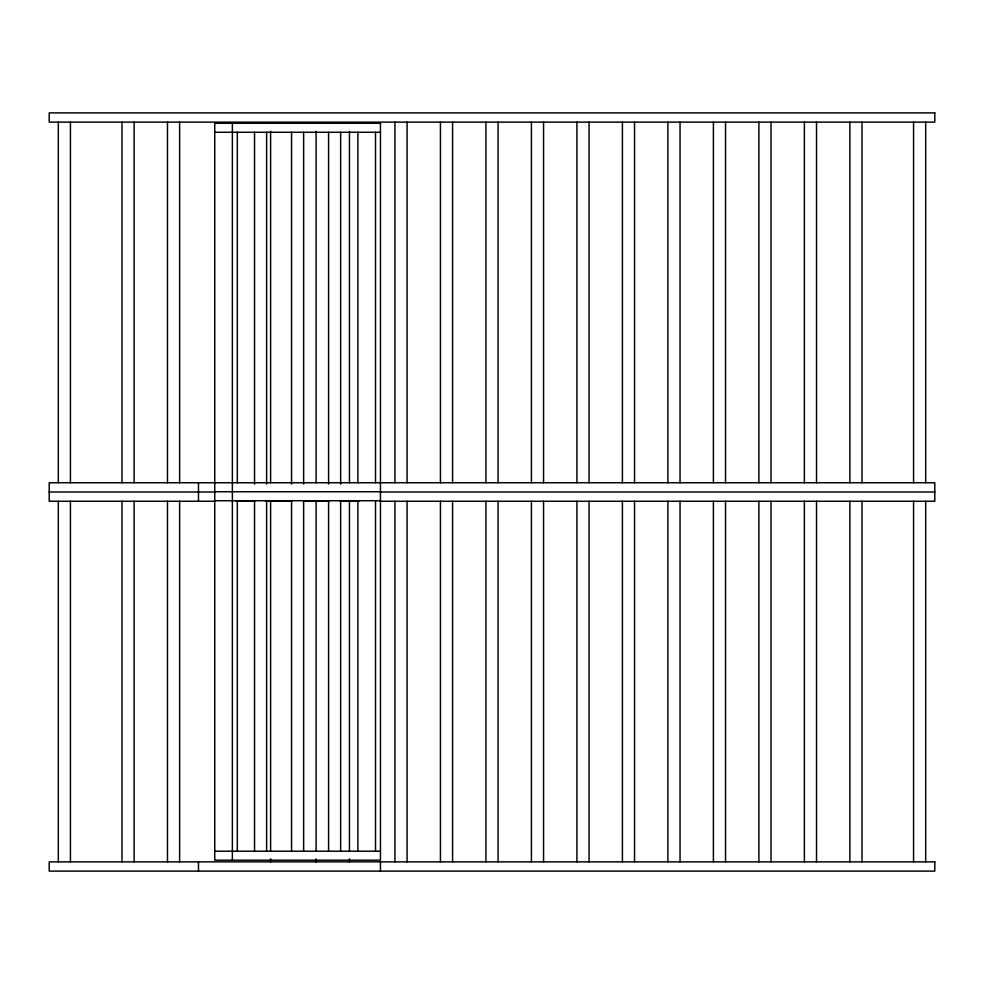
<?xml version="1.0" encoding="UTF-8"?>
<svg xmlns="http://www.w3.org/2000/svg" width="984" height="984" viewBox="0 0 984 984"><rect width="100%" height="100%" fill="white"/><g stroke="black" fill="none" stroke-linecap="round" stroke-linejoin="round"><path stroke-width="1.48" d="M214.746 132.274L380.451 132.274M214.746 491.742L380.451 491.742M49.2 492L214.709 492M380.451 492L934.8 492M214.746 500.721L380.451 500.721M214.758 501.25L49.2 501.25L49.2 482.75L934.8 482.75L934.8 501.25L379.762 501.25M236.222 501.25L255.225 501.25M265.409 501.25L292.125 501.25M303.81 501.25L329.025 501.25M339.788 501.25L359.123 501.25M214.746 851.209L380.451 851.209M925.698 122.139L925.698 482.75M925.698 501.25L925.698 861.861M913.57 122.139L913.57 482.75M913.57 501.25L913.57 861.861M862.009 122.139L862.009 482.75M862.009 501.25L862.009 861.861M849.881 122.139L849.881 482.75M849.881 501.25L849.881 861.861M816.523 122.139L816.523 482.75M816.523 501.25L816.523 861.861M804.383 122.139L804.383 482.75M804.383 501.25L804.383 861.861M771.025 122.139L771.025 482.75M771.025 501.25L771.025 861.861M758.898 122.139L758.898 482.75M758.898 501.25L758.898 861.861M725.528 122.139L725.528 482.75M725.528 501.25L725.528 861.861M713.4 122.139L713.4 482.75M713.4 501.25L713.4 861.861M680.042 122.139L680.042 482.75M680.042 501.25L680.042 861.861M667.902 122.139L667.902 482.75M667.902 501.25L667.902 861.861M634.545 122.139L634.545 482.75M634.545 501.25L634.545 861.861M622.417 122.139L622.417 482.75M622.417 501.25L622.417 861.861M589.047 122.139L589.047 482.75M589.047 501.25L589.047 861.861M576.919 122.139L576.919 482.75M576.919 501.25L576.919 861.861M543.562 122.139L543.562 482.75M543.562 501.25L543.562 861.861M531.422 122.139L531.422 482.75M531.422 501.25L531.422 861.861M498.064 122.139L498.064 482.75M498.064 501.25L498.064 861.861M485.936 122.139L485.936 482.75M485.936 501.25L485.936 861.861M452.578 122.139L452.578 482.75M452.578 501.25L452.578 861.861M440.438 122.139L440.438 482.75M440.438 501.25L440.438 861.861M407.081 122.139L407.081 482.75M407.081 501.25L407.081 861.861M394.953 122.139L394.953 482.75M394.953 501.25L394.953 861.861M380.451 861.861L380.451 871.111M375.519 132.274L375.519 482.75M375.519 500.721L375.519 851.209M357.881 132.274L357.881 482.75M357.881 500.721L357.881 851.209M349.455 131.339L349.455 482.75M349.455 501.25L349.455 851.123M349.455 858.798L349.455 861.861M340.648 132.274L340.648 484.054M340.648 500.954L340.648 851.209M328.582 132.274L328.582 484.054M328.582 500.954L328.582 851.209M316.098 131.339L316.098 482.75M316.098 501.25L316.098 851.123M316.098 858.798L316.098 861.861M303.638 132.274L303.638 484.054M303.638 500.954L303.638 851.209M291.559 132.274L291.559 484.054M291.559 500.954L291.559 851.209M270.6 131.339L270.6 482.75M270.6 501.25L270.6 851.123M270.6 858.798L270.6 861.861M266.615 132.274L266.615 484.054M266.615 500.954L266.615 851.209M254.536 132.274L254.536 484.054M254.536 500.954L254.536 851.209M237.304 132.274L237.304 482.75M237.304 500.721L237.304 851.209M232.372 123.283L232.372 860.188M198.473 482.75L198.473 501.25M198.473 861.861L198.473 871.111M179.617 122.139L179.617 482.75M179.617 501.25L179.617 861.861M167.477 122.139L167.477 482.75M167.477 501.25L167.477 861.861M134.119 122.139L134.119 482.75M134.119 501.25L134.119 861.861M121.991 122.139L121.991 482.75M121.991 501.25L121.991 861.861M70.43 122.139L70.43 482.75M70.43 501.25L70.43 861.861M58.302 122.139L58.302 482.75M58.302 501.25L58.302 861.861M934.8 112.889L49.2 112.889L49.2 122.139L934.8 122.139L934.8 112.889M380.451 123.283L214.746 123.283L214.746 860.188L380.451 860.188L380.451 123.283M934.8 861.861L49.2 861.861L49.2 871.111L934.8 871.111L934.8 861.861"/></g></svg>
